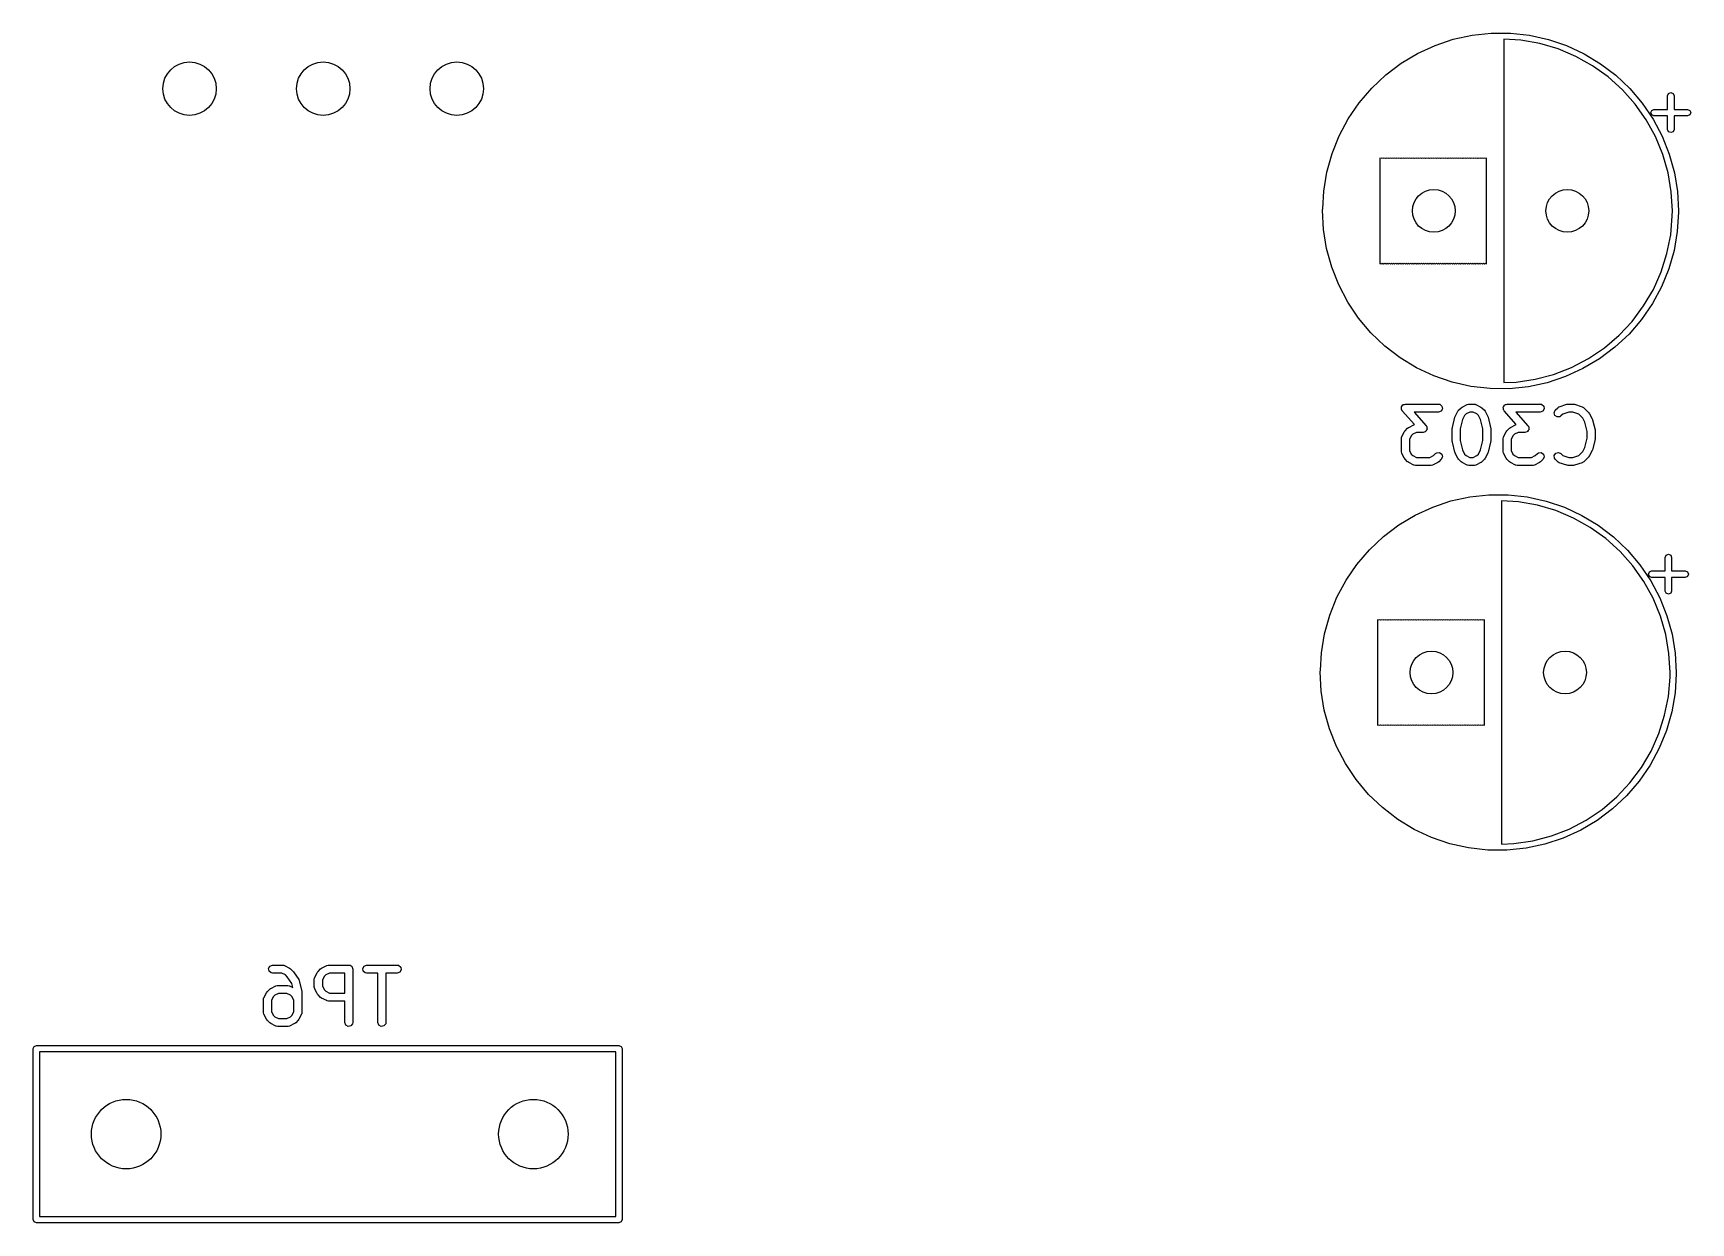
# Model space of a CAD drawing. Extents: x 64 to 231, y -147 to -43.
# Drawn here: x 198.92 to 229.94, y -122.31 to -100.05 of the extents above; entities that cross this region are included whole.
import ezdxf

# ---------------------------------------------------------------- set-up
doc = ezdxf.new("R2010")
doc.units = 0
doc.layers.add('BLACK', color=7, linetype='CONTINUOUS')

msp = doc.modelspace()

# ---------------------------------------------------------------- linework, layer by layer
at = {"layer": 'BLACK', "linetype": 'CONTINUOUS'}
for p, q in [((225.152, -100.282), (225.493, -100.168)), ((225.493, -100.168), (225.845, -100.091)), ((225.845, -100.091), (226.203, -100.053)), ((226.203, -100.053), (226.563, -100.053)), ((226.758, -100.186), (226.437, -100.165)), ((226.437, -100.165), (226.437, -106.588)), ((226.563, -100.053), (226.921, -100.093)), ((227.112, -100.248), (226.758, -100.186)), ((226.921, -100.093), (227.273, -100.171)), ((227.273, -100.171), (227.614, -100.286)), ((224.515, -100.617), (224.824, -100.432)), ((224.824, -100.432), (225.152, -100.282)), ((227.456, -100.349), (227.112, -100.248)), ((227.787, -100.488), (227.456, -100.349)), ((227.614, -100.286), (227.941, -100.438)), ((228.1, -100.663), (227.787, -100.488)), ((227.941, -100.438), (228.249, -100.624)), ((224.228, -100.835), (224.515, -100.617)), ((228.392, -100.872), (228.1, -100.663)), ((228.249, -100.624), (228.536, -100.842)), ((223.732, -101.355), (223.966, -101.082)), ((223.966, -101.082), (224.228, -100.835)), ((228.659, -101.113), (228.392, -100.872)), ((228.536, -100.842), (228.797, -101.09)), ((228.897, -101.381), (228.659, -101.113)), ((228.797, -101.09), (229.03, -101.365)), ((223.529, -101.653), (223.732, -101.355)), ((229.104, -101.674), (228.897, -101.381)), ((229.03, -101.365), (229.232, -101.663)), ((229.503, -101.224), (229.52, -101.182)), ((229.503, -101.479), (229.503, -101.224)), ((229.52, -101.182), (229.563, -101.164)), ((229.563, -101.164), (229.605, -101.182)), ((229.605, -101.182), (229.623, -101.224)), ((229.623, -101.224), (229.623, -101.479)), ((223.359, -101.971), (223.529, -101.653)), ((229.277, -101.989), (229.104, -101.674)), ((229.188, -101.539), (229.205, -101.497)), ((229.205, -101.581), (229.188, -101.539)), ((229.205, -101.497), (229.248, -101.479)), ((229.248, -101.599), (229.205, -101.581)), ((229.232, -101.663), (229.4, -101.981)), ((229.248, -101.479), (229.503, -101.479)), ((229.503, -101.599), (229.248, -101.599)), ((229.503, -101.854), (229.503, -101.599)), ((229.623, -101.479), (229.878, -101.479)), ((229.878, -101.599), (229.623, -101.599)), ((229.623, -101.599), (229.623, -101.854)), ((229.878, -101.479), (229.92, -101.497)), ((229.92, -101.581), (229.878, -101.599)), ((229.92, -101.497), (229.938, -101.539)), ((229.938, -101.539), (229.92, -101.581)), ((223.225, -102.305), (223.359, -101.971)), ((229.414, -102.321), (229.277, -101.989)), ((229.4, -101.981), (229.533, -102.316)), ((229.52, -101.896), (229.503, -101.854)), ((229.563, -101.914), (229.52, -101.896)), ((229.605, -101.896), (229.563, -101.914)), ((229.623, -101.854), (229.605, -101.896)), ((223.128, -102.652), (223.225, -102.305)), ((229.513, -102.666), (229.414, -102.321)), ((229.533, -102.316), (229.63, -102.663)), ((223.068, -103.007), (223.128, -102.652)), ((224.136, -102.398), (224.116, -102.39)), ((224.116, -102.39), (224.116, -104.366)), ((224.156, -102.39), (224.136, -102.398)), ((224.176, -102.398), (224.156, -102.39)), ((224.196, -102.39), (224.176, -102.398)), ((224.216, -102.398), (224.196, -102.39)), ((224.236, -102.39), (224.216, -102.398)), ((224.256, -102.398), (224.236, -102.39)), ((224.276, -102.39), (224.256, -102.398)), ((224.296, -102.398), (224.276, -102.39)), ((224.316, -102.39), (224.296, -102.398)), ((224.336, -102.398), (224.316, -102.39)), ((224.356, -102.39), (224.336, -102.398)), ((224.376, -102.398), (224.356, -102.39)), ((224.396, -102.39), (224.376, -102.398)), ((224.416, -102.398), (224.396, -102.39)), ((224.436, -102.39), (224.416, -102.398)), ((224.456, -102.398), (224.436, -102.39)), ((224.476, -102.39), (224.456, -102.398)), ((224.496, -102.398), (224.476, -102.39)), ((224.516, -102.39), (224.496, -102.398)), ((224.536, -102.398), (224.516, -102.39)), ((224.556, -102.39), (224.536, -102.398)), ((224.576, -102.398), (224.556, -102.39)), ((224.596, -102.39), (224.576, -102.398)), ((224.616, -102.398), (224.596, -102.39)), ((224.636, -102.39), (224.616, -102.398)), ((224.656, -102.398), (224.636, -102.39)), ((224.676, -102.39), (224.656, -102.398)), ((224.696, -102.398), (224.676, -102.39)), ((224.716, -102.39), (224.696, -102.398)), ((224.736, -102.398), (224.716, -102.39)), ((224.756, -102.39), (224.736, -102.398)), ((224.776, -102.398), (224.756, -102.39)), ((224.796, -102.39), (224.776, -102.398)), ((224.816, -102.398), (224.796, -102.39)), ((224.836, -102.39), (224.816, -102.398)), ((224.856, -102.398), (224.836, -102.39)), ((224.876, -102.39), (224.856, -102.398)), ((224.896, -102.398), (224.876, -102.39)), ((224.916, -102.39), (224.896, -102.398)), ((224.936, -102.398), (224.916, -102.39)), ((224.956, -102.39), (224.936, -102.398)), ((224.976, -102.398), (224.956, -102.39)), ((224.996, -102.39), (224.976, -102.398)), ((225.016, -102.398), (224.996, -102.39)), ((225.036, -102.39), (225.016, -102.398)), ((225.056, -102.398), (225.036, -102.39)), ((225.076, -102.39), (225.056, -102.398)), ((225.096, -102.398), (225.076, -102.39)), ((225.116, -102.39), (225.096, -102.398)), ((225.136, -102.398), (225.116, -102.39)), ((225.156, -102.39), (225.136, -102.398)), ((225.176, -102.398), (225.156, -102.39)), ((225.196, -102.39), (225.176, -102.398)), ((225.216, -102.398), (225.196, -102.39)), ((225.236, -102.39), (225.216, -102.398)), ((225.256, -102.398), (225.236, -102.39)), ((225.276, -102.39), (225.256, -102.398)), ((225.296, -102.398), (225.276, -102.39)), ((225.316, -102.39), (225.296, -102.398)), ((225.336, -102.398), (225.316, -102.39)), ((225.356, -102.39), (225.336, -102.398)), ((225.376, -102.398), (225.356, -102.39)), ((225.396, -102.39), (225.376, -102.398)), ((225.416, -102.398), (225.396, -102.39)), ((225.436, -102.39), (225.416, -102.398)), ((225.456, -102.398), (225.436, -102.39)), ((225.476, -102.39), (225.456, -102.398)), ((225.496, -102.398), (225.476, -102.39)), ((225.516, -102.39), (225.496, -102.398)), ((225.536, -102.398), (225.516, -102.39)), ((225.556, -102.39), (225.536, -102.398)), ((225.576, -102.398), (225.556, -102.39)), ((225.596, -102.39), (225.576, -102.398)), ((225.616, -102.398), (225.596, -102.39)), ((225.636, -102.39), (225.616, -102.398)), ((225.656, -102.398), (225.636, -102.39)), ((225.677, -102.39), (225.656, -102.398)), ((225.697, -102.398), (225.677, -102.39)), ((225.717, -102.39), (225.697, -102.398)), ((225.737, -102.398), (225.717, -102.39)), ((225.757, -102.39), (225.737, -102.398)), ((225.777, -102.398), (225.757, -102.39)), ((225.797, -102.39), (225.777, -102.398)), ((225.817, -102.398), (225.797, -102.39)), ((225.837, -102.39), (225.817, -102.398)), ((225.857, -102.398), (225.837, -102.39)), ((225.877, -102.39), (225.857, -102.398)), ((225.897, -102.398), (225.877, -102.39)), ((225.917, -102.39), (225.897, -102.398)), ((225.937, -102.398), (225.917, -102.39)), ((225.957, -102.39), (225.937, -102.398)), ((225.977, -102.398), (225.957, -102.39)), ((225.997, -102.39), (225.977, -102.398)), ((226.017, -102.398), (225.997, -102.39)), ((226.037, -102.39), (226.017, -102.398)), ((226.057, -102.398), (226.037, -102.39)), ((226.077, -102.39), (226.057, -102.398)), ((226.097, -102.398), (226.077, -102.39)), ((226.117, -102.39), (226.097, -102.398)), ((226.117, -104.366), (226.117, -102.39)), ((229.572, -103.02), (229.513, -102.666)), ((229.63, -102.663), (229.688, -103.018)), ((223.049, -103.333), (223.068, -103.007)), ((229.592, -103.378), (229.572, -103.02)), ((229.688, -103.018), (229.707, -103.378)), ((223.047, -103.366), (223.049, -103.333)), ((223.066, -103.726), (223.047, -103.366)), ((229.561, -103.825), (229.591, -103.468)), ((229.591, -103.468), (229.592, -103.378)), ((229.707, -103.401), (229.685, -103.761)), ((229.707, -103.378), (229.707, -103.401)), ((223.123, -104.082), (223.066, -103.726)), ((229.491, -104.178), (229.561, -103.825)), ((229.685, -103.761), (229.625, -104.116)), ((223.218, -104.429), (223.123, -104.082)), ((229.383, -104.52), (229.491, -104.178)), ((229.625, -104.116), (229.526, -104.462)), ((223.35, -104.764), (223.218, -104.429)), ((224.116, -104.366), (224.136, -104.358)), ((224.136, -104.358), (224.156, -104.366)), ((224.156, -104.366), (224.176, -104.358)), ((224.176, -104.358), (224.196, -104.366)), ((224.196, -104.366), (224.216, -104.358)), ((224.216, -104.358), (224.236, -104.366)), ((224.236, -104.366), (224.256, -104.358)), ((224.256, -104.358), (224.276, -104.366)), ((224.276, -104.366), (224.296, -104.358)), ((224.296, -104.358), (224.316, -104.366)), ((224.316, -104.366), (224.336, -104.358)), ((224.336, -104.358), (224.356, -104.366)), ((224.356, -104.366), (224.376, -104.358)), ((224.376, -104.358), (224.396, -104.366)), ((224.396, -104.366), (224.416, -104.358)), ((224.416, -104.358), (224.436, -104.366)), ((224.436, -104.366), (224.456, -104.358)), ((224.456, -104.358), (224.476, -104.366)), ((224.476, -104.366), (224.496, -104.358)), ((224.496, -104.358), (224.516, -104.366)), ((224.516, -104.366), (224.536, -104.358)), ((224.536, -104.358), (224.556, -104.366)), ((224.556, -104.366), (224.576, -104.358)), ((224.576, -104.358), (224.596, -104.366)), ((224.596, -104.366), (224.616, -104.358)), ((224.616, -104.358), (224.636, -104.366)), ((224.636, -104.366), (224.656, -104.358)), ((224.656, -104.358), (224.676, -104.366)), ((224.676, -104.366), (224.696, -104.358)), ((224.696, -104.358), (224.716, -104.366)), ((224.716, -104.366), (224.736, -104.358)), ((224.736, -104.358), (224.756, -104.366)), ((224.756, -104.366), (224.776, -104.358)), ((224.776, -104.358), (224.796, -104.366)), ((224.796, -104.366), (224.816, -104.358)), ((224.816, -104.358), (224.836, -104.366)), ((224.836, -104.366), (224.856, -104.358)), ((224.856, -104.358), (224.876, -104.366)), ((224.876, -104.366), (224.896, -104.358)), ((224.896, -104.358), (224.916, -104.366)), ((224.916, -104.366), (224.936, -104.358)), ((224.936, -104.358), (224.956, -104.366)), ((224.956, -104.366), (224.976, -104.358)), ((224.976, -104.358), (224.996, -104.366)), ((224.996, -104.366), (225.016, -104.358)), ((225.016, -104.358), (225.036, -104.366)), ((225.036, -104.366), (225.056, -104.358)), ((225.056, -104.358), (225.076, -104.366)), ((225.076, -104.366), (225.096, -104.358)), ((225.096, -104.358), (225.116, -104.366)), ((225.116, -104.366), (225.136, -104.358)), ((225.136, -104.358), (225.156, -104.366)), ((225.156, -104.366), (225.176, -104.358)), ((225.176, -104.358), (225.196, -104.366)), ((225.196, -104.366), (225.216, -104.358)), ((225.216, -104.358), (225.236, -104.366)), ((225.236, -104.366), (225.256, -104.358)), ((225.256, -104.358), (225.276, -104.366)), ((225.276, -104.366), (225.296, -104.358)), ((225.296, -104.358), (225.316, -104.366)), ((225.316, -104.366), (225.336, -104.358)), ((225.336, -104.358), (225.356, -104.366)), ((225.356, -104.366), (225.376, -104.358)), ((225.376, -104.358), (225.396, -104.366)), ((225.396, -104.366), (225.416, -104.358)), ((225.416, -104.358), (225.436, -104.366)), ((225.436, -104.366), (225.456, -104.358)), ((225.456, -104.358), (225.476, -104.366)), ((225.476, -104.366), (225.496, -104.358)), ((225.496, -104.358), (225.516, -104.366)), ((225.516, -104.366), (225.536, -104.358)), ((225.536, -104.358), (225.556, -104.366)), ((225.556, -104.366), (225.576, -104.358)), ((225.576, -104.358), (225.596, -104.366)), ((225.596, -104.366), (225.616, -104.358)), ((225.616, -104.358), (225.636, -104.366)), ((225.636, -104.366), (225.656, -104.358)), ((225.656, -104.358), (225.677, -104.366)), ((225.677, -104.366), (225.697, -104.358)), ((225.697, -104.358), (225.717, -104.366)), ((225.717, -104.366), (225.737, -104.358)), ((225.737, -104.358), (225.757, -104.366)), ((225.757, -104.366), (225.777, -104.358)), ((225.777, -104.358), (225.797, -104.366)), ((225.797, -104.366), (225.817, -104.358)), ((225.817, -104.358), (225.837, -104.366)), ((225.837, -104.366), (225.857, -104.358)), ((225.857, -104.358), (225.877, -104.366)), ((225.877, -104.366), (225.897, -104.358)), ((225.897, -104.358), (225.917, -104.366)), ((225.917, -104.366), (225.937, -104.358)), ((225.937, -104.358), (225.957, -104.366)), ((225.957, -104.366), (225.977, -104.358)), ((225.977, -104.358), (225.997, -104.366)), ((225.997, -104.366), (226.017, -104.358)), ((226.017, -104.358), (226.037, -104.366)), ((226.037, -104.366), (226.057, -104.358)), ((226.057, -104.358), (226.077, -104.366)), ((226.077, -104.366), (226.097, -104.358)), ((226.097, -104.358), (226.117, -104.366)), ((229.237, -104.848), (229.383, -104.52)), ((229.526, -104.462), (229.39, -104.796)), ((223.517, -105.083), (223.35, -104.764)), ((229.39, -104.796), (229.22, -105.113)), ((223.718, -105.382), (223.517, -105.083)), ((229.22, -105.113), (229.016, -105.41)), ((229.055, -105.157), (229.237, -104.848)), ((223.95, -105.658), (223.718, -105.382)), ((228.595, -105.706), (228.84, -105.445)), ((229.016, -105.41), (228.781, -105.683)), ((228.84, -105.445), (229.055, -105.157)), ((224.21, -105.906), (223.95, -105.658)), ((228.321, -105.939), (228.595, -105.706)), ((228.781, -105.683), (228.518, -105.929)), ((224.496, -106.126), (224.21, -105.906)), ((228.024, -106.14), (228.321, -105.939)), ((228.518, -105.929), (228.23, -106.145)), ((224.804, -106.313), (224.496, -106.126)), ((225.13, -106.466), (224.804, -106.313)), ((227.371, -106.436), (227.706, -106.306)), ((227.92, -106.329), (227.592, -106.478)), ((227.706, -106.306), (228.024, -106.14)), ((228.23, -106.145), (227.92, -106.329)), ((225.471, -106.582), (225.13, -106.466)), ((225.822, -106.661), (225.471, -106.582)), ((226.18, -106.702), (225.822, -106.661)), ((226.437, -106.588), (226.669, -106.58)), ((226.898, -106.667), (226.54, -106.704)), ((226.669, -106.58), (227.024, -106.527)), ((227.25, -106.592), (226.898, -106.667)), ((227.024, -106.527), (227.371, -106.436)), ((227.592, -106.478), (227.25, -106.592)), ((224.538, -107.026), (224.548, -107.009)), ((224.548, -107.009), (224.553, -107.007)), ((224.553, -107.007), (224.557, -107.002)), ((224.557, -107.002), (224.577, -106.998)), ((224.577, -106.998), (224.596, -106.991)), ((224.596, -106.991), (225.215, -106.991)), ((225.215, -106.991), (225.241, -106.996)), ((225.241, -106.996), (225.28, -107.029)), ((225.658, -107.047), (225.753, -106.999)), ((225.753, -106.999), (225.778, -106.992)), ((225.778, -106.992), (225.782, -106.993)), ((225.782, -106.993), (225.786, -106.991)), ((225.786, -106.991), (225.882, -106.991)), ((225.882, -106.991), (225.907, -106.996)), ((225.907, -106.996), (225.911, -106.999)), ((225.911, -106.999), (225.915, -106.999)), ((225.915, -106.999), (226.01, -107.047)), ((226.54, -106.704), (226.18, -106.702)), ((226.442, -107.026), (226.452, -107.009)), ((226.452, -107.009), (226.458, -107.007)), ((226.458, -107.007), (226.462, -107.002)), ((226.462, -107.002), (226.482, -106.998)), ((226.482, -106.998), (226.501, -106.991)), ((226.501, -106.991), (227.12, -106.991)), ((227.12, -106.991), (227.145, -106.996)), ((227.145, -106.996), (227.185, -107.029)), ((227.477, -107.043), (227.62, -106.995)), ((227.62, -106.995), (227.642, -106.992)), ((227.642, -106.992), (227.644, -106.991)), ((227.644, -106.991), (227.739, -106.991)), ((227.739, -106.991), (227.761, -106.995)), ((227.761, -106.995), (227.762, -106.995)), ((227.762, -106.995), (227.905, -107.043)), ((224.522, -107.053), (224.525, -107.048)), ((224.526, -107.073), (224.522, -107.053)), ((224.525, -107.042), (224.538, -107.026)), ((224.525, -107.048), (224.525, -107.042)), ((224.526, -107.093), (224.526, -107.073)), ((224.53, -107.101), (224.526, -107.093)), ((224.531, -107.104), (224.53, -107.101)), ((224.534, -107.106), (224.531, -107.104)), ((224.539, -107.116), (224.534, -107.106)), ((224.767, -107.376), (224.539, -107.116)), ((225.215, -107.141), (224.761, -107.141)), ((224.761, -107.141), (224.986, -107.398)), ((225.263, -107.124), (225.215, -107.141)), ((225.289, -107.079), (225.263, -107.124)), ((225.28, -107.029), (225.289, -107.079)), ((225.476, -107.429), (225.523, -107.239)), ((225.523, -107.239), (225.528, -107.227)), ((225.528, -107.227), (225.529, -107.223)), ((225.529, -107.223), (225.576, -107.128)), ((225.576, -107.128), (225.59, -107.11)), ((225.59, -107.109), (225.638, -107.061)), ((225.59, -107.11), (225.59, -107.109)), ((225.667, -107.283), (225.623, -107.457)), ((225.638, -107.061), (225.656, -107.048)), ((225.656, -107.048), (225.658, -107.047)), ((225.705, -107.206), (225.667, -107.283)), ((225.736, -107.176), (225.705, -107.206)), ((225.804, -107.141), (225.736, -107.176)), ((225.864, -107.141), (225.804, -107.141)), ((225.932, -107.176), (225.864, -107.141)), ((225.963, -107.206), (225.932, -107.176)), ((226.001, -107.283), (225.963, -107.206)), ((226.045, -107.457), (226.001, -107.283)), ((226.01, -107.047), (226.028, -107.06)), ((226.028, -107.06), (226.03, -107.061)), ((226.03, -107.061), (226.078, -107.109)), ((226.078, -107.109), (226.09, -107.127)), ((226.09, -107.127), (226.092, -107.128)), ((226.092, -107.128), (226.139, -107.223)), ((226.139, -107.223), (226.143, -107.236)), ((226.143, -107.236), (226.145, -107.239)), ((226.145, -107.239), (226.192, -107.429)), ((226.427, -107.053), (226.43, -107.048)), ((226.43, -107.073), (226.427, -107.053)), ((226.43, -107.042), (226.442, -107.026)), ((226.43, -107.048), (226.43, -107.042)), ((226.431, -107.093), (226.43, -107.073)), ((226.435, -107.101), (226.431, -107.093)), ((226.436, -107.104), (226.435, -107.101)), ((226.438, -107.106), (226.436, -107.104)), ((226.444, -107.116), (226.438, -107.106)), ((226.672, -107.376), (226.444, -107.116)), ((227.12, -107.141), (226.666, -107.141)), ((226.666, -107.141), (226.89, -107.398)), ((227.168, -107.124), (227.12, -107.141)), ((227.194, -107.079), (227.168, -107.124)), ((227.185, -107.029), (227.194, -107.079)), ((227.378, -107.155), (227.4, -107.109)), ((227.392, -107.205), (227.378, -107.155)), ((227.434, -107.234), (227.392, -107.205)), ((227.4, -107.109), (227.448, -107.061)), ((227.485, -107.23), (227.434, -107.234)), ((227.448, -107.061), (227.469, -107.046)), ((227.469, -107.046), (227.473, -107.046)), ((227.473, -107.046), (227.477, -107.043)), ((227.506, -107.215), (227.485, -107.23)), ((227.541, -107.18), (227.506, -107.215)), ((227.656, -107.141), (227.541, -107.18)), ((227.727, -107.141), (227.656, -107.141)), ((227.841, -107.18), (227.727, -107.141)), ((227.915, -107.254), (227.841, -107.18)), ((227.905, -107.043), (227.928, -107.055)), ((227.954, -107.331), (227.915, -107.254)), ((227.928, -107.055), (227.931, -107.059)), ((227.931, -107.059), (227.935, -107.061)), ((227.935, -107.061), (228.03, -107.156)), ((228.03, -107.156), (228.043, -107.175)), ((228.043, -107.175), (228.044, -107.176)), ((228.044, -107.176), (228.092, -107.271)), ((228.092, -107.271), (228.095, -107.283)), ((228.095, -107.283), (228.097, -107.286)), ((228.097, -107.286), (228.145, -107.477)), ((224.521, -107.638), (224.525, -107.612)), ((224.525, -107.612), (224.528, -107.609)), ((224.528, -107.609), (224.529, -107.604)), ((224.529, -107.604), (224.576, -107.509)), ((224.576, -107.509), (224.59, -107.491)), ((224.59, -107.49), (224.638, -107.442)), ((224.59, -107.491), (224.59, -107.49)), ((224.638, -107.442), (224.656, -107.429)), ((224.656, -107.429), (224.658, -107.428)), ((224.658, -107.428), (224.753, -107.38)), ((224.705, -107.587), (224.671, -107.656)), ((224.736, -107.557), (224.705, -107.587)), ((224.804, -107.522), (224.736, -107.557)), ((224.753, -107.38), (224.767, -107.376)), ((224.929, -107.522), (224.804, -107.522)), ((224.948, -107.515), (224.929, -107.522)), ((224.968, -107.511), (224.948, -107.515)), ((224.972, -107.507), (224.968, -107.511)), ((224.977, -107.505), (224.972, -107.507)), ((224.988, -107.487), (224.977, -107.505)), ((224.986, -107.398), (224.992, -107.408)), ((225, -107.472), (224.988, -107.487)), ((224.992, -107.408), (224.994, -107.41)), ((224.994, -107.41), (224.995, -107.413)), ((224.995, -107.413), (224.999, -107.42)), ((224.999, -107.42), (225, -107.44)), ((225, -107.44), (225.003, -107.46)), ((225.003, -107.46), (225, -107.466)), ((225, -107.466), (225, -107.472)), ((225.473, -107.447), (225.476, -107.433)), ((225.473, -107.685), (225.473, -107.447)), ((225.476, -107.433), (225.476, -107.429)), ((225.623, -107.457), (225.623, -107.676)), ((226.045, -107.676), (226.045, -107.457)), ((226.192, -107.429), (226.194, -107.444)), ((226.194, -107.444), (226.195, -107.447)), ((226.195, -107.447), (226.195, -107.685)), ((226.426, -107.638), (226.43, -107.612)), ((226.43, -107.612), (226.433, -107.609)), ((226.433, -107.609), (226.434, -107.604)), ((226.434, -107.604), (226.481, -107.509)), ((226.481, -107.509), (226.495, -107.491)), ((226.495, -107.49), (226.543, -107.442)), ((226.495, -107.491), (226.495, -107.49)), ((226.543, -107.442), (226.561, -107.429)), ((226.561, -107.429), (226.562, -107.428)), ((226.562, -107.428), (226.658, -107.38)), ((226.61, -107.587), (226.576, -107.656)), ((226.64, -107.557), (226.61, -107.587)), ((226.709, -107.522), (226.64, -107.557)), ((226.658, -107.38), (226.672, -107.376)), ((226.834, -107.522), (226.709, -107.522)), ((226.853, -107.515), (226.834, -107.522)), ((226.873, -107.511), (226.853, -107.515)), ((226.877, -107.507), (226.873, -107.511)), ((226.882, -107.505), (226.877, -107.507)), ((226.892, -107.487), (226.882, -107.505)), ((226.89, -107.398), (226.896, -107.408)), ((226.905, -107.472), (226.892, -107.487)), ((226.896, -107.408), (226.899, -107.41)), ((226.899, -107.41), (226.899, -107.413)), ((226.899, -107.413), (226.904, -107.42)), ((226.904, -107.42), (226.904, -107.44)), ((226.904, -107.44), (226.908, -107.46)), ((226.908, -107.46), (226.905, -107.466)), ((226.905, -107.466), (226.905, -107.472)), ((227.997, -107.504), (227.954, -107.331)), ((227.954, -107.802), (227.997, -107.629)), ((227.997, -107.629), (227.997, -107.504)), ((228.145, -107.477), (228.146, -107.492)), ((228.146, -107.492), (228.147, -107.495)), ((228.147, -107.495), (228.147, -107.638)), ((224.521, -107.876), (224.521, -107.638)), ((224.522, -107.88), (224.521, -107.876)), ((224.521, -107.884), (224.522, -107.88)), ((224.529, -107.909), (224.521, -107.884)), ((224.576, -108.005), (224.529, -107.909)), ((224.671, -107.656), (224.671, -107.858)), ((224.671, -107.858), (224.705, -107.927)), ((224.705, -107.927), (224.736, -107.957)), ((225.123, -107.957), (225.162, -107.918)), ((225.162, -107.918), (225.183, -107.903)), ((225.183, -107.903), (225.234, -107.899)), ((225.234, -107.899), (225.276, -107.928)), ((225.276, -107.928), (225.29, -107.978)), ((225.474, -107.689), (225.473, -107.685)), ((225.476, -107.704), (225.474, -107.689)), ((225.523, -107.894), (225.476, -107.704)), ((225.525, -107.897), (225.523, -107.894)), ((225.529, -107.909), (225.525, -107.897)), ((225.576, -108.005), (225.529, -107.909)), ((225.623, -107.676), (225.667, -107.85)), ((225.667, -107.85), (225.705, -107.927)), ((225.705, -107.927), (225.736, -107.957)), ((225.932, -107.957), (225.963, -107.927)), ((225.963, -107.927), (226.001, -107.85)), ((226.001, -107.85), (226.045, -107.676)), ((226.139, -107.909), (226.092, -108.005)), ((226.14, -107.906), (226.139, -107.909)), ((226.145, -107.894), (226.14, -107.906)), ((226.192, -107.704), (226.145, -107.894)), ((226.195, -107.685), (226.192, -107.7)), ((226.192, -107.7), (226.192, -107.704)), ((226.426, -107.876), (226.426, -107.638)), ((226.427, -107.88), (226.426, -107.876)), ((226.426, -107.884), (226.427, -107.88)), ((226.434, -107.909), (226.426, -107.884)), ((226.481, -108.005), (226.434, -107.909)), ((226.576, -107.656), (226.576, -107.858)), ((226.576, -107.858), (226.61, -107.927)), ((226.61, -107.927), (226.64, -107.957)), ((227.028, -107.957), (227.067, -107.918)), ((227.067, -107.918), (227.088, -107.903)), ((227.088, -107.903), (227.139, -107.899)), ((227.139, -107.899), (227.181, -107.928)), ((227.181, -107.928), (227.194, -107.978)), ((227.381, -107.952), (227.41, -107.91)), ((227.41, -107.91), (227.46, -107.896)), ((227.46, -107.896), (227.506, -107.918)), ((227.506, -107.918), (227.541, -107.953)), ((227.841, -107.953), (227.915, -107.879)), ((227.915, -107.879), (227.954, -107.802)), ((228.092, -107.862), (228.044, -107.957)), ((228.097, -107.846), (228.092, -107.858)), ((228.092, -107.858), (228.092, -107.862)), ((228.145, -107.656), (228.097, -107.846)), ((228.147, -107.638), (228.144, -107.653)), ((228.144, -107.653), (228.145, -107.656)), ((224.578, -108.006), (224.576, -108.005)), ((224.59, -108.024), (224.578, -108.006)), ((224.638, -108.072), (224.59, -108.024)), ((224.64, -108.072), (224.638, -108.072)), ((224.658, -108.086), (224.64, -108.072)), ((224.753, -108.133), (224.658, -108.086)), ((224.736, -107.957), (224.804, -107.991)), ((224.757, -108.134), (224.753, -108.133)), ((224.761, -108.137), (224.757, -108.134)), ((224.786, -108.141), (224.761, -108.137)), ((225.072, -108.141), (224.786, -108.141)), ((224.804, -107.991), (225.054, -107.991)), ((225.054, -107.991), (225.123, -107.957)), ((225.076, -108.14), (225.072, -108.141)), ((225.081, -108.141), (225.076, -108.14)), ((225.106, -108.133), (225.081, -108.141)), ((225.201, -108.086), (225.106, -108.133)), ((225.202, -108.085), (225.201, -108.086)), ((225.22, -108.072), (225.202, -108.085)), ((225.268, -108.024), (225.22, -108.072)), ((225.29, -107.978), (225.268, -108.024)), ((225.578, -108.006), (225.576, -108.005)), ((225.59, -108.024), (225.578, -108.006)), ((225.638, -108.072), (225.59, -108.024)), ((225.64, -108.072), (225.638, -108.072)), ((225.658, -108.086), (225.64, -108.072)), ((225.753, -108.133), (225.658, -108.086)), ((225.736, -107.957), (225.804, -107.991)), ((225.757, -108.134), (225.753, -108.133)), ((225.761, -108.137), (225.757, -108.134)), ((225.786, -108.141), (225.761, -108.137)), ((225.882, -108.141), (225.786, -108.141)), ((225.804, -107.991), (225.864, -107.991)), ((225.864, -107.991), (225.932, -107.957)), ((225.886, -108.14), (225.882, -108.141)), ((225.89, -108.141), (225.886, -108.14)), ((225.915, -108.133), (225.89, -108.141)), ((226.01, -108.086), (225.915, -108.133)), ((226.012, -108.085), (226.01, -108.086)), ((226.03, -108.072), (226.012, -108.085)), ((226.078, -108.024), (226.03, -108.072)), ((226.092, -108.005), (226.078, -108.023)), ((226.078, -108.023), (226.078, -108.024)), ((226.482, -108.006), (226.481, -108.005)), ((226.495, -108.024), (226.482, -108.006)), ((226.543, -108.072), (226.495, -108.024)), ((226.544, -108.072), (226.543, -108.072)), ((226.562, -108.086), (226.544, -108.072)), ((226.658, -108.133), (226.562, -108.086)), ((226.64, -107.957), (226.709, -107.991)), ((226.662, -108.134), (226.658, -108.133)), ((226.665, -108.137), (226.662, -108.134)), ((226.691, -108.141), (226.665, -108.137)), ((226.977, -108.141), (226.691, -108.141)), ((226.709, -107.991), (226.959, -107.991)), ((226.959, -107.991), (227.028, -107.957)), ((226.981, -108.14), (226.977, -108.141)), ((226.985, -108.141), (226.981, -108.14)), ((227.01, -108.133), (226.985, -108.141)), ((227.106, -108.086), (227.01, -108.133)), ((227.107, -108.085), (227.106, -108.086)), ((227.125, -108.072), (227.107, -108.085)), ((227.173, -108.024), (227.125, -108.072)), ((227.194, -107.978), (227.173, -108.024)), ((227.385, -108.003), (227.381, -107.952)), ((227.4, -108.024), (227.385, -108.003)), ((227.448, -108.072), (227.4, -108.024)), ((227.452, -108.074), (227.448, -108.072)), ((227.454, -108.078), (227.452, -108.074)), ((227.477, -108.09), (227.454, -108.078)), ((227.62, -108.138), (227.477, -108.09)), ((227.541, -107.953), (227.656, -107.991)), ((227.621, -108.137), (227.62, -108.138)), ((227.644, -108.141), (227.621, -108.137)), ((227.739, -108.141), (227.644, -108.141)), ((227.656, -107.991), (227.727, -107.991)), ((227.727, -107.991), (227.841, -107.953)), ((227.74, -108.141), (227.739, -108.141)), ((227.762, -108.138), (227.74, -108.141)), ((227.905, -108.09), (227.762, -108.138)), ((227.909, -108.087), (227.905, -108.09)), ((227.913, -108.087), (227.909, -108.087)), ((227.935, -108.072), (227.913, -108.087)), ((228.03, -107.977), (227.935, -108.072)), ((228.031, -107.975), (228.03, -107.977)), ((228.044, -107.957), (228.031, -107.975)), ((225.108, -108.918), (225.45, -108.804)), ((225.45, -108.804), (225.802, -108.727)), ((225.802, -108.727), (226.16, -108.689)), ((226.16, -108.689), (226.52, -108.689)), ((226.715, -108.822), (226.394, -108.801)), ((226.394, -108.801), (226.394, -115.224)), ((226.52, -108.689), (226.878, -108.729)), ((227.068, -108.884), (226.715, -108.822)), ((226.878, -108.729), (227.23, -108.807)), ((227.23, -108.807), (227.571, -108.922)), ((224.472, -109.253), (224.781, -109.068)), ((224.781, -109.068), (225.108, -108.918)), ((227.412, -108.985), (227.068, -108.884)), ((227.743, -109.124), (227.412, -108.985)), ((227.571, -108.922), (227.897, -109.074)), ((228.057, -109.299), (227.743, -109.124)), ((227.897, -109.074), (228.206, -109.26)), ((223.923, -109.718), (224.185, -109.471)), ((224.185, -109.471), (224.472, -109.253)), ((228.349, -109.508), (228.057, -109.299)), ((228.206, -109.26), (228.492, -109.478)), ((228.492, -109.478), (228.753, -109.726)), ((223.689, -109.991), (223.923, -109.718)), ((228.615, -109.749), (228.349, -109.508)), ((228.854, -110.017), (228.615, -109.749)), ((228.753, -109.726), (228.986, -110.001)), ((229.477, -109.818), (229.519, -109.8)), ((229.519, -109.8), (229.562, -109.818)), ((223.486, -110.289), (223.689, -109.991)), ((229.061, -110.31), (228.854, -110.017)), ((228.986, -110.001), (229.188, -110.299)), ((229.459, -109.86), (229.477, -109.818)), ((229.459, -110.115), (229.459, -109.86)), ((229.562, -109.818), (229.579, -109.86)), ((229.579, -109.86), (229.579, -110.115)), ((223.316, -110.607), (223.486, -110.289)), ((229.233, -110.625), (229.061, -110.31)), ((229.144, -110.175), (229.162, -110.133)), ((229.162, -110.217), (229.144, -110.175)), ((229.162, -110.133), (229.204, -110.115)), ((229.204, -110.235), (229.162, -110.217)), ((229.188, -110.299), (229.357, -110.617)), ((229.204, -110.115), (229.459, -110.115)), ((229.459, -110.235), (229.204, -110.235)), ((229.459, -110.49), (229.459, -110.235)), ((229.579, -110.115), (229.834, -110.115)), ((229.834, -110.235), (229.579, -110.235)), ((229.579, -110.235), (229.579, -110.49)), ((229.834, -110.115), (229.877, -110.133)), ((229.877, -110.217), (229.834, -110.235)), ((229.877, -110.133), (229.894, -110.175)), ((229.894, -110.175), (229.877, -110.217)), ((223.182, -110.941), (223.316, -110.607)), ((229.37, -110.957), (229.233, -110.625)), ((229.357, -110.617), (229.49, -110.952)), ((229.477, -110.532), (229.459, -110.49)), ((229.519, -110.55), (229.477, -110.532)), ((229.562, -110.532), (229.519, -110.55)), ((229.579, -110.49), (229.562, -110.532)), ((223.084, -111.288), (223.182, -110.941)), ((224.093, -111.034), (224.073, -111.026)), ((224.073, -111.026), (224.073, -113.002)), ((224.113, -111.026), (224.093, -111.034)), ((224.133, -111.034), (224.113, -111.026)), ((224.153, -111.026), (224.133, -111.034)), ((224.173, -111.034), (224.153, -111.026)), ((224.193, -111.026), (224.173, -111.034)), ((224.213, -111.034), (224.193, -111.026)), ((224.233, -111.026), (224.213, -111.034)), ((224.253, -111.034), (224.233, -111.026)), ((224.273, -111.026), (224.253, -111.034)), ((224.293, -111.034), (224.273, -111.026)), ((224.313, -111.026), (224.293, -111.034)), ((224.333, -111.034), (224.313, -111.026)), ((224.353, -111.026), (224.333, -111.034)), ((224.373, -111.034), (224.353, -111.026)), ((224.393, -111.026), (224.373, -111.034)), ((224.413, -111.034), (224.393, -111.026)), ((224.433, -111.026), (224.413, -111.034)), ((224.453, -111.034), (224.433, -111.026)), ((224.473, -111.026), (224.453, -111.034)), ((224.493, -111.034), (224.473, -111.026)), ((224.513, -111.026), (224.493, -111.034)), ((224.533, -111.034), (224.513, -111.026)), ((224.553, -111.026), (224.533, -111.034)), ((224.573, -111.034), (224.553, -111.026)), ((224.593, -111.026), (224.573, -111.034)), ((224.613, -111.034), (224.593, -111.026)), ((224.633, -111.026), (224.613, -111.034)), ((224.653, -111.034), (224.633, -111.026)), ((224.673, -111.026), (224.653, -111.034)), ((224.693, -111.034), (224.673, -111.026)), ((224.713, -111.026), (224.693, -111.034)), ((224.733, -111.034), (224.713, -111.026)), ((224.753, -111.026), (224.733, -111.034)), ((224.773, -111.034), (224.753, -111.026)), ((224.793, -111.026), (224.773, -111.034)), ((224.813, -111.034), (224.793, -111.026)), ((224.833, -111.026), (224.813, -111.034)), ((224.853, -111.034), (224.833, -111.026)), ((224.873, -111.026), (224.853, -111.034)), ((224.893, -111.034), (224.873, -111.026)), ((224.913, -111.026), (224.893, -111.034)), ((224.933, -111.034), (224.913, -111.026)), ((224.953, -111.026), (224.933, -111.034)), ((224.973, -111.034), (224.953, -111.026)), ((224.993, -111.026), (224.973, -111.034)), ((225.013, -111.034), (224.993, -111.026)), ((225.033, -111.026), (225.013, -111.034)), ((225.053, -111.034), (225.033, -111.026)), ((225.073, -111.026), (225.053, -111.034)), ((225.093, -111.034), (225.073, -111.026)), ((225.113, -111.026), (225.093, -111.034)), ((225.133, -111.034), (225.113, -111.026)), ((225.153, -111.026), (225.133, -111.034)), ((225.173, -111.034), (225.153, -111.026)), ((225.193, -111.026), (225.173, -111.034)), ((225.213, -111.034), (225.193, -111.026)), ((225.233, -111.026), (225.213, -111.034)), ((225.253, -111.034), (225.233, -111.026)), ((225.273, -111.026), (225.253, -111.034)), ((225.293, -111.034), (225.273, -111.026)), ((225.313, -111.026), (225.293, -111.034)), ((225.333, -111.034), (225.313, -111.026)), ((225.353, -111.026), (225.333, -111.034)), ((225.373, -111.034), (225.353, -111.026)), ((225.393, -111.026), (225.373, -111.034)), ((225.413, -111.034), (225.393, -111.026)), ((225.433, -111.026), (225.413, -111.034)), ((225.453, -111.034), (225.433, -111.026)), ((225.473, -111.026), (225.453, -111.034)), ((225.493, -111.034), (225.473, -111.026)), ((225.513, -111.026), (225.493, -111.034)), ((225.533, -111.034), (225.513, -111.026)), ((225.553, -111.026), (225.533, -111.034)), ((225.573, -111.034), (225.553, -111.026)), ((225.593, -111.026), (225.573, -111.034)), ((225.613, -111.034), (225.593, -111.026)), ((225.633, -111.026), (225.613, -111.034)), ((225.654, -111.034), (225.633, -111.026)), ((225.674, -111.026), (225.654, -111.034)), ((225.694, -111.034), (225.674, -111.026)), ((225.714, -111.026), (225.694, -111.034)), ((225.734, -111.034), (225.714, -111.026)), ((225.754, -111.026), (225.734, -111.034)), ((225.774, -111.034), (225.754, -111.026)), ((225.794, -111.026), (225.774, -111.034)), ((225.814, -111.034), (225.794, -111.026)), ((225.834, -111.026), (225.814, -111.034)), ((225.854, -111.034), (225.834, -111.026)), ((225.874, -111.026), (225.854, -111.034)), ((225.894, -111.034), (225.874, -111.026)), ((225.914, -111.026), (225.894, -111.034)), ((225.934, -111.034), (225.914, -111.026)), ((225.954, -111.026), (225.934, -111.034)), ((225.974, -111.034), (225.954, -111.026)), ((225.994, -111.026), (225.974, -111.034)), ((226.014, -111.034), (225.994, -111.026)), ((226.034, -111.026), (226.014, -111.034)), ((226.054, -111.034), (226.034, -111.026)), ((226.074, -111.026), (226.054, -111.034)), ((226.074, -113.002), (226.074, -111.026)), ((229.469, -111.302), (229.37, -110.957)), ((229.49, -110.952), (229.586, -111.299)), ((223.025, -111.643), (223.084, -111.288)), ((229.529, -111.656), (229.469, -111.302)), ((229.586, -111.299), (229.645, -111.654)), ((223.006, -111.969), (223.025, -111.643)), ((229.549, -112.014), (229.529, -111.656)), ((229.645, -111.654), (229.664, -112.014)), ((223.004, -112.002), (223.006, -111.969)), ((223.022, -112.362), (223.004, -112.002)), ((229.518, -112.461), (229.548, -112.104)), ((229.548, -112.104), (229.549, -112.014)), ((229.664, -112.037), (229.642, -112.397)), ((229.664, -112.014), (229.664, -112.037)), ((223.079, -112.718), (223.022, -112.362)), ((229.448, -112.814), (229.518, -112.461)), ((229.642, -112.397), (229.581, -112.752)), ((223.174, -113.065), (223.079, -112.718)), ((229.34, -113.156), (229.448, -112.814)), ((229.581, -112.752), (229.483, -113.098)), ((223.306, -113.4), (223.174, -113.065)), ((224.073, -113.002), (224.093, -112.994)), ((224.093, -112.994), (224.113, -113.002)), ((224.113, -113.002), (224.133, -112.994)), ((224.133, -112.994), (224.153, -113.002)), ((224.153, -113.002), (224.173, -112.994)), ((224.173, -112.994), (224.193, -113.002)), ((224.193, -113.002), (224.213, -112.994)), ((224.213, -112.994), (224.233, -113.002)), ((224.233, -113.002), (224.253, -112.994)), ((224.253, -112.994), (224.273, -113.002)), ((224.273, -113.002), (224.293, -112.994)), ((224.293, -112.994), (224.313, -113.002)), ((224.313, -113.002), (224.333, -112.994)), ((224.333, -112.994), (224.353, -113.002)), ((224.353, -113.002), (224.373, -112.994)), ((224.373, -112.994), (224.393, -113.002)), ((224.393, -113.002), (224.413, -112.994)), ((224.413, -112.994), (224.433, -113.002)), ((224.433, -113.002), (224.453, -112.994)), ((224.453, -112.994), (224.473, -113.002)), ((224.473, -113.002), (224.493, -112.994)), ((224.493, -112.994), (224.513, -113.002)), ((224.513, -113.002), (224.533, -112.994)), ((224.533, -112.994), (224.553, -113.002)), ((224.553, -113.002), (224.573, -112.994)), ((224.573, -112.994), (224.593, -113.002)), ((224.593, -113.002), (224.613, -112.994)), ((224.613, -112.994), (224.633, -113.002)), ((224.633, -113.002), (224.653, -112.994)), ((224.653, -112.994), (224.673, -113.002)), ((224.673, -113.002), (224.693, -112.994)), ((224.693, -112.994), (224.713, -113.002)), ((224.713, -113.002), (224.733, -112.994)), ((224.733, -112.994), (224.753, -113.002)), ((224.753, -113.002), (224.773, -112.994)), ((224.773, -112.994), (224.793, -113.002)), ((224.793, -113.002), (224.813, -112.994)), ((224.813, -112.994), (224.833, -113.002)), ((224.833, -113.002), (224.853, -112.994)), ((224.853, -112.994), (224.873, -113.002)), ((224.873, -113.002), (224.893, -112.994)), ((224.893, -112.994), (224.913, -113.002)), ((224.913, -113.002), (224.933, -112.994)), ((224.933, -112.994), (224.953, -113.002)), ((224.953, -113.002), (224.973, -112.994)), ((224.973, -112.994), (224.993, -113.002)), ((224.993, -113.002), (225.013, -112.994)), ((225.013, -112.994), (225.033, -113.002)), ((225.033, -113.002), (225.053, -112.994)), ((225.053, -112.994), (225.073, -113.002)), ((225.073, -113.002), (225.093, -112.994)), ((225.093, -112.994), (225.113, -113.002)), ((225.113, -113.002), (225.133, -112.994)), ((225.133, -112.994), (225.153, -113.002)), ((225.153, -113.002), (225.173, -112.994)), ((225.173, -112.994), (225.193, -113.002)), ((225.193, -113.002), (225.213, -112.994)), ((225.213, -112.994), (225.233, -113.002)), ((225.233, -113.002), (225.253, -112.994)), ((225.253, -112.994), (225.273, -113.002)), ((225.273, -113.002), (225.293, -112.994)), ((225.293, -112.994), (225.313, -113.002)), ((225.313, -113.002), (225.333, -112.994)), ((225.333, -112.994), (225.353, -113.002)), ((225.353, -113.002), (225.373, -112.994)), ((225.373, -112.994), (225.393, -113.002)), ((225.393, -113.002), (225.413, -112.994)), ((225.413, -112.994), (225.433, -113.002)), ((225.433, -113.002), (225.453, -112.994)), ((225.453, -112.994), (225.473, -113.002)), ((225.473, -113.002), (225.493, -112.994)), ((225.493, -112.994), (225.513, -113.002)), ((225.513, -113.002), (225.533, -112.994)), ((225.533, -112.994), (225.553, -113.002)), ((225.553, -113.002), (225.573, -112.994)), ((225.573, -112.994), (225.593, -113.002)), ((225.593, -113.002), (225.613, -112.994)), ((225.613, -112.994), (225.633, -113.002)), ((225.633, -113.002), (225.654, -112.994)), ((225.654, -112.994), (225.674, -113.002)), ((225.674, -113.002), (225.694, -112.994)), ((225.694, -112.994), (225.714, -113.002)), ((225.714, -113.002), (225.734, -112.994)), ((225.734, -112.994), (225.754, -113.002)), ((225.754, -113.002), (225.774, -112.994)), ((225.774, -112.994), (225.794, -113.002)), ((225.794, -113.002), (225.814, -112.994)), ((225.814, -112.994), (225.834, -113.002)), ((225.834, -113.002), (225.854, -112.994)), ((225.854, -112.994), (225.874, -113.002)), ((225.874, -113.002), (225.894, -112.994)), ((225.894, -112.994), (225.914, -113.002)), ((225.914, -113.002), (225.934, -112.994)), ((225.934, -112.994), (225.954, -113.002)), ((225.954, -113.002), (225.974, -112.994)), ((225.974, -112.994), (225.994, -113.002)), ((225.994, -113.002), (226.014, -112.994)), ((226.014, -112.994), (226.034, -113.002)), ((226.034, -113.002), (226.054, -112.994)), ((226.054, -112.994), (226.074, -113.002)), ((229.194, -113.484), (229.34, -113.156)), ((229.483, -113.098), (229.347, -113.432)), ((223.474, -113.719), (223.306, -113.4)), ((229.012, -113.793), (229.194, -113.484)), ((229.347, -113.432), (229.176, -113.749)), ((223.675, -114.018), (223.474, -113.719)), ((228.797, -114.081), (229.012, -113.793)), ((229.176, -113.749), (228.972, -114.046)), ((223.907, -114.294), (223.675, -114.018)), ((228.551, -114.342), (228.797, -114.081)), ((228.972, -114.046), (228.737, -114.319)), ((224.167, -114.542), (223.907, -114.294)), ((228.278, -114.575), (228.551, -114.342)), ((228.737, -114.319), (228.474, -114.565)), ((224.453, -114.762), (224.167, -114.542)), ((224.76, -114.949), (224.453, -114.762)), ((227.98, -114.776), (228.278, -114.575)), ((228.474, -114.565), (228.186, -114.781)), ((225.087, -115.102), (224.76, -114.949)), ((226.98, -115.163), (227.328, -115.072)), ((227.328, -115.072), (227.662, -114.942)), ((227.877, -114.965), (227.549, -115.114)), ((227.662, -114.942), (227.98, -114.776)), ((228.186, -114.781), (227.877, -114.965)), ((225.427, -115.218), (225.087, -115.102)), ((225.779, -115.297), (225.427, -115.218)), ((226.137, -115.338), (225.779, -115.297)), ((226.497, -115.34), (226.137, -115.338)), ((226.394, -115.224), (226.625, -115.216)), ((226.855, -115.303), (226.497, -115.34)), ((226.625, -115.216), (226.98, -115.163)), ((227.207, -115.228), (226.855, -115.303)), ((227.549, -115.114), (227.207, -115.228)), ((203.325, -117.549), (203.35, -117.505)), ((203.334, -117.6), (203.325, -117.549)), ((203.35, -117.505), (203.399, -117.487)), ((203.399, -117.487), (203.589, -117.487)), ((203.589, -117.487), (203.615, -117.492)), ((203.615, -117.492), (203.618, -117.495)), ((203.618, -117.495), (203.623, -117.495)), ((203.623, -117.495), (203.718, -117.543)), ((203.718, -117.543), (203.736, -117.556)), ((203.736, -117.556), (203.737, -117.557)), ((203.737, -117.557), (203.785, -117.605)), ((204.25, -117.605), (204.298, -117.557)), ((204.298, -117.557), (204.316, -117.544)), ((204.316, -117.544), (204.317, -117.543)), ((204.317, -117.543), (204.413, -117.495)), ((204.413, -117.495), (204.438, -117.488)), ((204.438, -117.488), (204.442, -117.489)), ((204.442, -117.489), (204.446, -117.487)), ((204.446, -117.487), (204.827, -117.487)), ((204.827, -117.487), (204.837, -117.489)), ((204.837, -117.489), (204.84, -117.489)), ((204.84, -117.489), (204.843, -117.49)), ((204.843, -117.49), (204.853, -117.492)), ((204.853, -117.492), (204.868, -117.504)), ((204.868, -117.504), (204.885, -117.514)), ((204.885, -117.514), (204.887, -117.521)), ((204.887, -117.521), (204.892, -117.525)), ((204.892, -117.525), (204.895, -117.544)), ((204.895, -117.544), (204.902, -117.562)), ((205.087, -117.549), (205.112, -117.505)), ((205.096, -117.6), (205.087, -117.549)), ((205.112, -117.505), (205.16, -117.487)), ((205.16, -117.487), (205.732, -117.487)), ((205.732, -117.487), (205.758, -117.492)), ((205.758, -117.492), (205.797, -117.525)), ((205.797, -117.525), (205.806, -117.575)), ((203.373, -117.633), (203.334, -117.6)), ((203.399, -117.637), (203.373, -117.633)), ((203.571, -117.637), (203.399, -117.637)), ((203.49, -117.87), (203.494, -117.868)), ((203.494, -117.868), (203.684, -117.868)), ((203.64, -117.672), (203.571, -117.637)), ((203.674, -117.705), (203.64, -117.672)), ((203.758, -117.831), (203.674, -117.705)), ((203.684, -117.868), (203.71, -117.873)), ((203.776, -117.905), (203.758, -117.831)), ((203.785, -117.605), (203.791, -117.614)), ((203.791, -117.614), (203.794, -117.616)), ((203.794, -117.616), (203.89, -117.759)), ((203.89, -117.759), (203.9, -117.782)), ((203.9, -117.782), (203.9, -117.782)), ((203.9, -117.782), (203.948, -117.973)), ((204.181, -117.753), (204.185, -117.727)), ((204.181, -117.896), (204.181, -117.753)), ((204.185, -117.727), (204.188, -117.724)), ((204.188, -117.724), (204.189, -117.719)), ((204.189, -117.719), (204.236, -117.624)), ((204.236, -117.624), (204.25, -117.606)), ((204.25, -117.606), (204.25, -117.605)), ((204.365, -117.702), (204.331, -117.771)), ((204.331, -117.771), (204.331, -117.878)), ((204.395, -117.672), (204.365, -117.702)), ((204.464, -117.637), (204.395, -117.672)), ((204.752, -117.637), (204.464, -117.637)), ((204.752, -118.011), (204.752, -117.637)), ((204.902, -117.562), (204.902, -118.562)), ((205.135, -117.633), (205.096, -117.6)), ((205.16, -117.637), (205.135, -117.633)), ((205.371, -117.637), (205.16, -117.637)), ((205.371, -118.562), (205.371, -117.637)), ((205.732, -117.637), (205.521, -117.637)), ((205.521, -117.637), (205.521, -118.562)), ((205.78, -117.62), (205.732, -117.637)), ((205.806, -117.575), (205.78, -117.62)), ((203.228, -118.134), (203.233, -118.108)), ((203.228, -118.372), (203.228, -118.134)), ((203.233, -118.108), (203.236, -118.105)), ((203.236, -118.1), (203.284, -118.005)), ((203.236, -118.105), (203.236, -118.1)), ((203.284, -118.005), (203.297, -117.987)), ((203.297, -117.987), (203.298, -117.986)), ((203.298, -117.986), (203.346, -117.938)), ((203.346, -117.938), (203.364, -117.925)), ((203.364, -117.925), (203.365, -117.924)), ((203.365, -117.924), (203.46, -117.876)), ((203.413, -118.083), (203.378, -118.152)), ((203.378, -118.152), (203.378, -118.354)), ((203.443, -118.053), (203.413, -118.083)), ((203.512, -118.018), (203.443, -118.053)), ((203.46, -117.876), (203.485, -117.869)), ((203.485, -117.869), (203.49, -117.87)), ((203.667, -118.018), (203.512, -118.018)), ((203.735, -118.053), (203.667, -118.018)), ((203.71, -117.873), (203.713, -117.876)), ((203.713, -117.876), (203.718, -117.876)), ((203.718, -117.876), (203.776, -117.905)), ((203.766, -118.083), (203.735, -118.053)), ((203.8, -118.152), (203.766, -118.083)), ((203.8, -118.354), (203.8, -118.152)), ((203.948, -117.973), (203.949, -117.988)), ((203.949, -117.988), (203.95, -117.991)), ((203.95, -117.991), (203.95, -118.372)), ((204.182, -117.9), (204.181, -117.896)), ((204.181, -117.904), (204.182, -117.9)), ((204.189, -117.929), (204.181, -117.904)), ((204.236, -118.024), (204.189, -117.929)), ((204.237, -118.026), (204.236, -118.024)), ((204.25, -118.044), (204.237, -118.026)), ((204.298, -118.092), (204.25, -118.044)), ((204.299, -118.092), (204.298, -118.092)), ((204.317, -118.106), (204.299, -118.092)), ((204.413, -118.153), (204.317, -118.106)), ((204.331, -117.878), (204.365, -117.947)), ((204.365, -117.947), (204.395, -117.977)), ((204.395, -117.977), (204.464, -118.011)), ((204.417, -118.154), (204.413, -118.153)), ((204.421, -118.157), (204.417, -118.154)), ((204.446, -118.161), (204.421, -118.157)), ((204.752, -118.161), (204.446, -118.161)), ((204.464, -118.011), (204.752, -118.011)), ((204.752, -118.562), (204.752, -118.161)), ((203.23, -118.376), (203.228, -118.372)), ((203.229, -118.38), (203.23, -118.376)), ((203.236, -118.405), (203.229, -118.38)), ((203.284, -118.501), (203.236, -118.405)), ((203.378, -118.354), (203.413, -118.423)), ((203.413, -118.423), (203.443, -118.453)), ((203.443, -118.453), (203.512, -118.487)), ((203.512, -118.487), (203.667, -118.487)), ((203.667, -118.487), (203.735, -118.453)), ((203.735, -118.453), (203.766, -118.423)), ((203.766, -118.423), (203.8, -118.354)), ((203.942, -118.405), (203.894, -118.501)), ((203.945, -118.398), (203.942, -118.401)), ((203.942, -118.401), (203.942, -118.405)), ((203.95, -118.372), (203.945, -118.398)), ((203.285, -118.502), (203.284, -118.501)), ((203.298, -118.52), (203.285, -118.502)), ((203.346, -118.568), (203.298, -118.52)), ((203.347, -118.568), (203.346, -118.568)), ((203.365, -118.582), (203.347, -118.568)), ((203.46, -118.629), (203.365, -118.582)), ((203.465, -118.63), (203.46, -118.629)), ((203.468, -118.633), (203.465, -118.63)), ((203.494, -118.637), (203.468, -118.633)), ((203.684, -118.637), (203.494, -118.637)), ((203.688, -118.636), (203.684, -118.637)), ((203.693, -118.637), (203.688, -118.636)), ((203.718, -118.629), (203.693, -118.637)), ((203.813, -118.582), (203.718, -118.629)), ((203.814, -118.581), (203.813, -118.582)), ((203.833, -118.568), (203.814, -118.581)), ((203.88, -118.52), (203.833, -118.568)), ((203.881, -118.519), (203.88, -118.52)), ((203.894, -118.501), (203.881, -118.519)), ((204.77, -118.611), (204.752, -118.562)), ((204.814, -118.636), (204.77, -118.611)), ((204.865, -118.627), (204.814, -118.636)), ((204.898, -118.588), (204.865, -118.627)), ((204.902, -118.562), (204.898, -118.588)), ((205.389, -118.611), (205.371, -118.562)), ((205.433, -118.636), (205.389, -118.611)), ((205.484, -118.627), (205.433, -118.636)), ((205.517, -118.588), (205.484, -118.627)), ((205.521, -118.562), (205.517, -118.588)), ((198.92, -119.05), (198.938, -119.008)), ((198.92, -122.25), (198.92, -119.05)), ((198.938, -119.008), (198.98, -118.99)), ((198.98, -118.99), (209.88, -118.99)), ((209.88, -118.99), (209.922, -119.008)), ((209.922, -119.008), (209.94, -119.05)), ((209.94, -119.05), (209.94, -122.25)), ((199.04, -119.11), (199.04, -122.19)), ((209.82, -119.11), (199.04, -119.11)), ((209.82, -122.19), (209.82, -119.11)), ((199.04, -122.19), (209.82, -122.19)), ((198.938, -122.292), (198.92, -122.25)), ((198.98, -122.31), (198.938, -122.292)), ((209.88, -122.31), (198.98, -122.31)), ((209.922, -122.292), (209.88, -122.31)), ((209.94, -122.25), (209.922, -122.292))]:
    msp.add_line(p, q, dxfattribs=at)
at = {"layer": 'BLACK'}
for centre, radius in [((201.847, -101.092), 0.5), ((204.347, -101.092), 0.5), ((206.847, -101.092), 0.5), ((225.127, -103.378), 0.4), ((227.627, -103.378), 0.4), ((225.084, -112.014), 0.4), ((227.584, -112.014), 0.4), ((200.66, -120.65), 0.65), ((208.28, -120.65), 0.65)]:
    msp.add_circle(centre, radius, dxfattribs=at)

doc.saveas('drawing.dxf')
